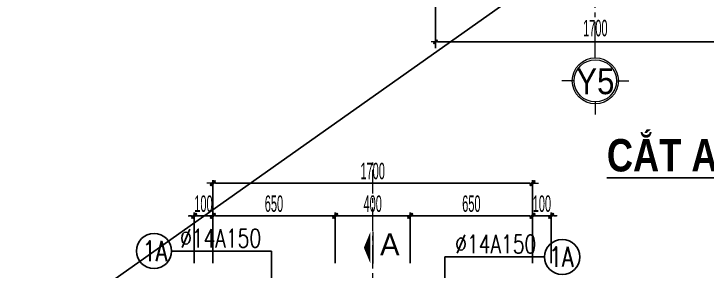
# Model space of a CAD drawing. Header units: inches. Extents: x 541671 to 837720, y 76128 to 1008472.
# Drawn here: x 611779 to 615466, y 360357 to 361726 of the extents above; entities that cross this region are included whole.
import ezdxf
from ezdxf.enums import TextEntityAlignment as Align

# ---------------------------------------------------------------- set-up
doc = ezdxf.new("R2010")
doc.units = ezdxf.units.IN
doc.header["$MEASUREMENT"] = 0
doc.header["$PDMODE"] = 32
doc.header["$PDSIZE"] = -1
doc.linetypes.add('CENTERX2', pattern=[4, 2.5, -0.5, 0.5, -0.5])
doc.linetypes.add('DASHDOT', pattern=[1, 0.5, -0.25, 0, -0.25])
doc.layers.get('0').update_dxf_attribs({"lineweight": 18})
for name, color, linetype, lineweight in [('EG Text2', 7, 'Continuous', 25), ('ISO', 153, 'Continuous', 15), ('KICHTHUOC', 4, 'Continuous', 18), ('LC Dim', 8, 'Continuous', 18), ('LC ISO', 153, 'Continuous', 13), ('LC Khac', 4, 'Continuous', 9), ('LC Net truc', 79, 'DASHDOT', 13), ('LC Text1', 3, 'Continuous', 20), ('LC Text2', 7, 'Continuous', 25)]:
    doc.layers.add(name, color=color, linetype=linetype, lineweight=lineweight)
doc.layers.add('KCS_Plotter', color=11, linetype='Continuous', plot=False)
doc.styles.add('EG 1', font='VHAVANB_2.TTF')
doc.styles.add('HOATBIF', font='hoatbif.shx', dxfattribs={"width": 0.5})
doc.styles.add('LC 1', font='VHAVANB_2.TTF')
doc.styles.add('LC 3', font='vnsimli.shx', dxfattribs={"width": 0.75})
doc.styles.add('LC3', font='VHARIALB_3.TTF', dxfattribs={"width": 0.8})
doc.dimstyles.new('Copy of 1-100(1-35)', dxfattribs={"dimscale": 35, "dimtxt": 2.5, "dimasz": 0.3, "dimexe": 1, "dimexo": 1, "dimgap": 0.8, "dimtad": 1, "dimdec": 0, "dimzin": 0, "dimdsep": 46, "dimtxsty": 'HOATBIF', "dimblk1": 'DOT', "dimblk2": 'DOT', "dimsah": 1, "dimcen": -0.1, "dimdle": 1, "dimclrd": 256, "dimclre": 256, "dimclrt": 4, "dimadec": 3, "dimazin": 2, "dimtfac": 0.333333, "dimtdec": 0, "dimtix": 1, "dimtmove": 2, "dimatfit": 3, "dimldrblk": 'DOT', "dimfxl": 1, "dimtvp": 0.833333, "dimtolj": 1, "dimtzin": 0, "dimarcsym": 0})
doc.dimstyles.new('Copy of 1-35', dxfattribs={"dimscale": 35, "dimtxt": 2.5, "dimasz": 0.4, "dimexe": 0.5, "dimexo": 0, "dimgap": 0.6, "dimtad": 1, "dimdec": 0, "dimzin": 0, "dimdsep": 46, "dimtxsty": 'HOATBIF', "dimblk1": 'DOT', "dimblk2": 'DOT', "dimsah": 1, "dimcen": -1, "dimdle": 1, "dimclrd": 256, "dimclre": 256, "dimclrt": 130, "dimadec": 0, "dimazin": 0, "dimtfac": 0.333333, "dimtdec": 0, "dimtix": 1, "dimtmove": 2, "dimatfit": 3, "dimldrblk": 'DOT', "dimfxl": 0.5, "dimtvp": 0.833333, "dimtolj": 1, "dimtzin": 12, "dimarcsym": 0})

# ---------------------------------------------------------------- blocks, each defined once
blk = doc.blocks.new('DOT')
at = {"layer": 'KICHTHUOC'}
blk.add_line((-2.25, 0), (2.25, 0), dxfattribs=at)
at = {"layer": 'KICHTHUOC', "color": 4}
blk.add_line((-1, -1), (1, 1), dxfattribs=at)
blk.add_lwpolyline([(0.5, 1), (-1, -0.5), (-0.5, -1), (1, 0.5)], close=True, dxfattribs=at)
blk = doc.blocks.new('*D358')
at = {"layer": 'Defpoints', "color": 0, "ltscale": 50, "transparency": 16777216}
for p in [(613887.2, 360650.7), (613887.2, 360399.3), (614537.2, 360399.3)]:
    blk.add_point(p, dxfattribs=at)
at = {"layer": 'LC Dim', "lineweight": -2, "ltscale": 50, "transparency": 16777216}
for p, q in [((613887.2, 360399.3), (613887.2, 360668.2)), ((614537.2, 360399.3), (614537.2, 360668.2)), ((614523.2, 360650.7), (613901.2, 360650.7))]:
    blk.add_line(p, q, dxfattribs=at)
at = {"layer": 'LC Dim', "lineweight": -2, "ltscale": 50, "transparency": 16777216, "xscale": 14, "yscale": 14, "zscale": 14, "rotation": 180}
blk.add_blockref('DOT', (613887.2, 360650.7), dxfattribs=at)
at = {"layer": 'LC Dim', "lineweight": -2, "ltscale": 50, "transparency": 16777216, "xscale": 14, "yscale": 14, "zscale": 14}
blk.add_blockref('DOT', (614537.2, 360650.7), dxfattribs=at)
at = {"layer": 'LC Dim', "color": 130, "ltscale": 50, "transparency": 16777216, "insert": (614212.2, 360715.4), "char_height": 87.5, "attachment_point": 5, "style": 'HOATBIF'}
blk.add_mtext('\\A1;650', dxfattribs=at)
blk = doc.blocks.new('*D359')
at = {"layer": 'Defpoints', "color": 0, "ltscale": 50, "transparency": 16777216}
for p in [(613487.2, 360650.7), (613487.2, 360399.3), (613887.2, 360399.3)]:
    blk.add_point(p, dxfattribs=at)
at = {"layer": 'LC Dim', "lineweight": -2, "ltscale": 50, "transparency": 16777216}
for p, q in [((613487.2, 360399.3), (613487.2, 360668.2)), ((613887.2, 360399.3), (613887.2, 360668.2)), ((613873.2, 360650.7), (613501.2, 360650.7))]:
    blk.add_line(p, q, dxfattribs=at)
at = {"layer": 'LC Dim', "lineweight": -2, "ltscale": 50, "transparency": 16777216, "xscale": 14, "yscale": 14, "zscale": 14, "rotation": 180}
blk.add_blockref('DOT', (613487.2, 360650.7), dxfattribs=at)
at = {"layer": 'LC Dim', "lineweight": -2, "ltscale": 50, "transparency": 16777216, "xscale": 14, "yscale": 14, "zscale": 14}
blk.add_blockref('DOT', (613887.2, 360650.7), dxfattribs=at)
at = {"layer": 'LC Dim', "color": 130, "ltscale": 50, "transparency": 16777216, "insert": (613687.2, 360715.4), "char_height": 87.5, "attachment_point": 5, "style": 'HOATBIF'}
blk.add_mtext('\\A1;400', dxfattribs=at)
blk = doc.blocks.new('*D360')
at = {"layer": 'Defpoints', "color": 0, "ltscale": 50, "transparency": 16777216}
for p in [(612837.2, 360650.7), (612837.2, 360399.3), (613487.2, 360399.3)]:
    blk.add_point(p, dxfattribs=at)
at = {"layer": 'LC Dim', "lineweight": -2, "ltscale": 50, "transparency": 16777216}
for p, q in [((612837.2, 360399.3), (612837.2, 360668.2)), ((613487.2, 360399.3), (613487.2, 360668.2)), ((613473.2, 360650.7), (612851.2, 360650.7))]:
    blk.add_line(p, q, dxfattribs=at)
at = {"layer": 'LC Dim', "lineweight": -2, "ltscale": 50, "transparency": 16777216, "xscale": 14, "yscale": 14, "zscale": 14, "rotation": 180}
blk.add_blockref('DOT', (612837.2, 360650.7), dxfattribs=at)
at = {"layer": 'LC Dim', "lineweight": -2, "ltscale": 50, "transparency": 16777216, "xscale": 14, "yscale": 14, "zscale": 14}
blk.add_blockref('DOT', (613487.2, 360650.7), dxfattribs=at)
at = {"layer": 'LC Dim', "color": 130, "ltscale": 50, "transparency": 16777216, "insert": (613162.2, 360715.4), "char_height": 87.5, "attachment_point": 5, "style": 'HOATBIF'}
blk.add_mtext('\\A1;650', dxfattribs=at)
blk = doc.blocks.new('*D361')
at = {"layer": 'Defpoints', "color": 0, "ltscale": 50, "transparency": 16777216}
for p in [(612737.2, 360650.7), (612737.2, 360399.3), (612837.2, 360399.3)]:
    blk.add_point(p, dxfattribs=at)
at = {"layer": 'LC Dim', "lineweight": -2, "ltscale": 50, "transparency": 16777216}
for p, q in [((612737.2, 360399.3), (612737.2, 360668.2)), ((612837.2, 360399.3), (612837.2, 360668.2)), ((612723.2, 360650.7), (612709.2, 360650.7)), ((612837.2, 360650.7), (612737.2, 360650.7)), ((612851.2, 360650.7), (612865.2, 360650.7))]:
    blk.add_line(p, q, dxfattribs=at)
at = {"layer": 'LC Dim', "lineweight": -2, "ltscale": 50, "transparency": 16777216, "xscale": 14, "yscale": 14, "zscale": 14}
blk.add_blockref('DOT', (612737.2, 360650.7), dxfattribs=at)
at = {"layer": 'LC Dim', "lineweight": -2, "ltscale": 50, "transparency": 16777216, "xscale": 14, "yscale": 14, "zscale": 14, "rotation": 180}
blk.add_blockref('DOT', (612837.2, 360650.7), dxfattribs=at)
at = {"layer": 'LC Dim', "color": 130, "ltscale": 50, "transparency": 16777216, "insert": (612787.2, 360715.4), "char_height": 87.5, "attachment_point": 5, "style": 'HOATBIF'}
blk.add_mtext('\\A1;100', dxfattribs=at)
blk = doc.blocks.new('*D362')
at = {"layer": 'Defpoints', "color": 0, "ltscale": 50, "transparency": 16777216}
for p in [(614537.2, 360650.7), (614537.2, 360399.3), (614637.2, 360399.3)]:
    blk.add_point(p, dxfattribs=at)
at = {"layer": 'LC Dim', "lineweight": -2, "ltscale": 50, "transparency": 16777216}
for p, q in [((614537.2, 360399.3), (614537.2, 360668.2)), ((614637.2, 360399.3), (614637.2, 360668.2)), ((614523.2, 360650.7), (614509.2, 360650.7)), ((614637.2, 360650.7), (614537.2, 360650.7)), ((614651.2, 360650.7), (614665.2, 360650.7))]:
    blk.add_line(p, q, dxfattribs=at)
at = {"layer": 'LC Dim', "lineweight": -2, "ltscale": 50, "transparency": 16777216, "xscale": 14, "yscale": 14, "zscale": 14}
blk.add_blockref('DOT', (614537.2, 360650.7), dxfattribs=at)
at = {"layer": 'LC Dim', "lineweight": -2, "ltscale": 50, "transparency": 16777216, "xscale": 14, "yscale": 14, "zscale": 14, "rotation": 180}
blk.add_blockref('DOT', (614637.2, 360650.7), dxfattribs=at)
at = {"layer": 'LC Dim', "color": 130, "ltscale": 50, "transparency": 16777216, "insert": (614587.2, 360715.4), "char_height": 87.5, "attachment_point": 5, "style": 'HOATBIF'}
blk.add_mtext('\\A1;100', dxfattribs=at)
blk = doc.blocks.new('*D363')
at = {"layer": 'Defpoints', "color": 0, "ltscale": 50, "transparency": 16777216}
for p in [(612837.2, 360824.2), (612837.2, 360399.3), (614537.2, 360399.3)]:
    blk.add_point(p, dxfattribs=at)
at = {"layer": 'LC Dim', "lineweight": -2, "ltscale": 50, "transparency": 16777216}
for p, q in [((612837.2, 360399.3), (612837.2, 360841.7)), ((614523.2, 360824.2), (612851.2, 360824.2)), ((614537.2, 360399.3), (614537.2, 360841.7))]:
    blk.add_line(p, q, dxfattribs=at)
at = {"layer": 'LC Dim', "lineweight": -2, "ltscale": 50, "transparency": 16777216, "xscale": 14, "yscale": 14, "zscale": 14, "rotation": 180}
blk.add_blockref('DOT', (612837.2, 360824.2), dxfattribs=at)
at = {"layer": 'LC Dim', "lineweight": -2, "ltscale": 50, "transparency": 16777216, "xscale": 14, "yscale": 14, "zscale": 14}
blk.add_blockref('DOT', (614537.2, 360824.2), dxfattribs=at)
at = {"layer": 'LC Dim', "color": 130, "ltscale": 50, "transparency": 16777216, "insert": (613687.2, 360888.9), "char_height": 87.5, "attachment_point": 5, "style": 'HOATBIF'}
blk.add_mtext('\\A1;1700', dxfattribs=at)
blk = doc.blocks.new('TTRUC')
at = {"layer": 'ISO'}
for p, q in [((0, 6.95), (0, 10.71)), ((-6.37, 0), (-10.13, 0)), ((6.37, 0), (10.13, 0)), ((0, -6.37), (0, -10.13))]:
    blk.add_line(p, q, dxfattribs=at)
blk.add_circle((0, 0), 6.37, dxfattribs=at)
at = {"layer": 'KICHTHUOC'}
blk.add_circle((0, 0), 6.95, dxfattribs=at)
blk = doc.blocks.new('*D409')
at = {"layer": 'Defpoints', "color": 0, "ltscale": 2, "transparency": 16777216}
for p in [(614021.5, 362216.1), (615721.5, 362216.1), (615721.5, 361577.4)]:
    blk.add_point(p, dxfattribs=at)
at = {"layer": 'LC Dim', "lineweight": -2, "ltscale": 2, "transparency": 16777216}
for p, q in [((614021.5, 362181.1), (614021.5, 361542.4)), ((615721.5, 362181.1), (615721.5, 361542.4)), ((614032, 361577.4), (615711, 361577.4))]:
    blk.add_line(p, q, dxfattribs=at)
at = {"layer": 'LC Dim', "lineweight": -2, "ltscale": 2, "transparency": 16777216, "xscale": 10.5, "yscale": 10.5, "zscale": 10.5, "rotation": 180}
blk.add_blockref('DOT', (614021.5, 361577.4), dxfattribs=at)
at = {"layer": 'LC Dim', "lineweight": -2, "ltscale": 2, "transparency": 16777216, "xscale": 10.5, "yscale": 10.5, "zscale": 10.5}
blk.add_blockref('DOT', (615721.5, 361577.4), dxfattribs=at)
at = {"layer": 'LC Dim', "color": 4, "ltscale": 2, "transparency": 16777216, "insert": (614871.5, 361649.2), "char_height": 87.5, "attachment_point": 5, "style": 'HOATBIF'}
blk.add_mtext('\\A1;1700', dxfattribs=at)
blk = doc.blocks.new('TIEUDE1')
at = {"layer": 'EG Text2', "color": 7, "style": 'EG 1'}
blk.add_attdef('TIªU§Ò', text='', height=5, dxfattribs=at).set_placement((0, 0), align=Align.BOTTOM_CENTER)
blk.add_attdef('TL', text='', height=3, dxfattribs=at).set_placement((0, -2), align=Align.TOP_CENTER)

msp = doc.modelspace()

# ---------------------------------------------------------------- linework, layer by layer
at = {"layer": 'KCS_Plotter', "ltscale": 50}
msp.add_line((604872, 355051.4), (619572, 365446.4), dxfattribs=at)
at = {"layer": 'LC Khac', "color": 1, "ltscale": 2}
msp.add_line((613687.2, 360566.7), (613687.2, 360396.8), dxfattribs=at)
msp.add_lwpolyline([(613640.3, 360481.8, 0, 165, 0), (613674.4, 360481.8, 96.3, 96.3, 0)], format="xyseb", dxfattribs=at)
at = {"layer": 'LC Net truc', "linetype": 'CENTERX2', "ltscale": 50}
for p, q in [((614871.5, 361558), (614871.5, 364806.9)), ((613687.2, 357770.3), (613687.2, 360934.1))]:
    msp.add_line(p, q, dxfattribs=at)
at = {"layer": 'LC Text2', "ltscale": 100}
for centre in [(612524.2, 360463.8), (614695.2, 360432.5)]:
    msp.add_circle(centre, 93.6, dxfattribs=at)

# ---------------------------------------------------------------- block references
at = {"layer": 'LC ISO', "xscale": 17.63727343034513, "yscale": 17.63727343034513, "zscale": 17.63727343034513}
msp.add_blockref('TTRUC', (614871.5, 361369.2), dxfattribs=at)
at = {"layer": 'LC Text2'}
ref = msp.add_blockref('TIEUDE1', (615328.8, 360835.6), dxfattribs=dict(at, xscale=35.00000000007505, yscale=35.00000000007505, zscale=35.00000000007505))
ref.add_attrib('TIªU§Ò', '%%Uc¾t a-a', dxfattribs={"color": 7, "height": 172.35, "style": 'LC3', "width": 0.8}).set_placement((615328.8, 360835.6), align=Align.BOTTOM_CENTER)

# ---------------------------------------------------------------- texts
at = {"ltscale": 2, "style": 'LC 1'}
msp.add_attdef('A', text='B', height=115.5, dxfattribs=at).set_placement((613778.4, 360499.5), align=Align.MIDDLE_CENTER)
at = {"layer": 'LC Text1', "ltscale": 0.2, "style": 'LC 1', "width": 0.9}
msp.add_text('y5', height=138.1, dxfattribs=at).set_placement((614871.5, 361256.8), align=Align.BOTTOM_CENTER)
at = {"layer": 'LC Text2', "linetype": 'ByBlock', "style": 'LC 3', "width": 0.75}
for p in [(612662.6, 360483.5), (614126.2, 360452.2)]:
    msp.add_text('%%C14A150', height=97.22, dxfattribs=at).set_placement(p)
at = {"layer": 'LC Text2', "ltscale": 100, "style": 'LC 3', "width": 0.75}
for p in [(612529.4, 360463.8), (614689.9, 360432.5)]:
    msp.add_text('1A', height=106.94, dxfattribs=at).set_placement(p, align=Align.MIDDLE_CENTER)

# ---------------------------------------------------------------- dimensions: what is measured, and where the dimension line sits
at = {"layer": 'LC Dim', "ltscale": 2}
dim = msp.add_linear_dim(base=(615721.5, 361577.4), p1=(614021.5, 362216.1), p2=(615721.5, 362216.1), dimstyle='Copy of 1-100(1-35)', dxfattribs=at)
dim.commit()
dim.dimension.update_dxf_attribs({"geometry": '*D409', "text_midpoint": (614871.5, 361649.2)})
at = {"layer": 'LC Dim', "ltscale": 50}
for base, p1, p2, picture, middle in [((612837.2, 360824.2), (614537.2, 360399.3), (612837.2, 360399.3), '*D363', (613687.2, 360888.9)), ((612737.2, 360650.7), (612837.2, 360399.3), (612737.2, 360399.3), '*D361', (612787.2, 360715.4)), ((612837.2, 360650.7), (613487.2, 360399.3), (612837.2, 360399.3), '*D360', (613162.2, 360715.4)), ((613487.2, 360650.7), (613887.2, 360399.3), (613487.2, 360399.3), '*D359', (613687.2, 360715.4)), ((613887.2, 360650.7), (614537.2, 360399.3), (613887.2, 360399.3), '*D358', (614212.2, 360715.4)), ((614537.2, 360650.7), (614637.2, 360399.3), (614537.2, 360399.3), '*D362', (614587.2, 360715.4))]:
    dim = msp.add_linear_dim(base=base, p1=p1, p2=p2, angle=180, dimstyle='Copy of 1-35', dxfattribs=at)
    dim.commit()
    dim.dimension.update_dxf_attribs({"geometry": picture, "text_midpoint": middle})

# ---------------------------------------------------------------- leaders
at = {"layer": 'LC Dim', "ltscale": 2}
for points in [[(613148.8, 359941.6), (613148.8, 360463.8), (612617.8, 360463.8)], [(614070.6, 360144.4), (614070.6, 360432.5), (614601.6, 360432.5)]]:
    msp.add_leader(points, dimstyle='Copy of 1-100(1-35)', dxfattribs=at)

doc.saveas('drawing.dxf')
